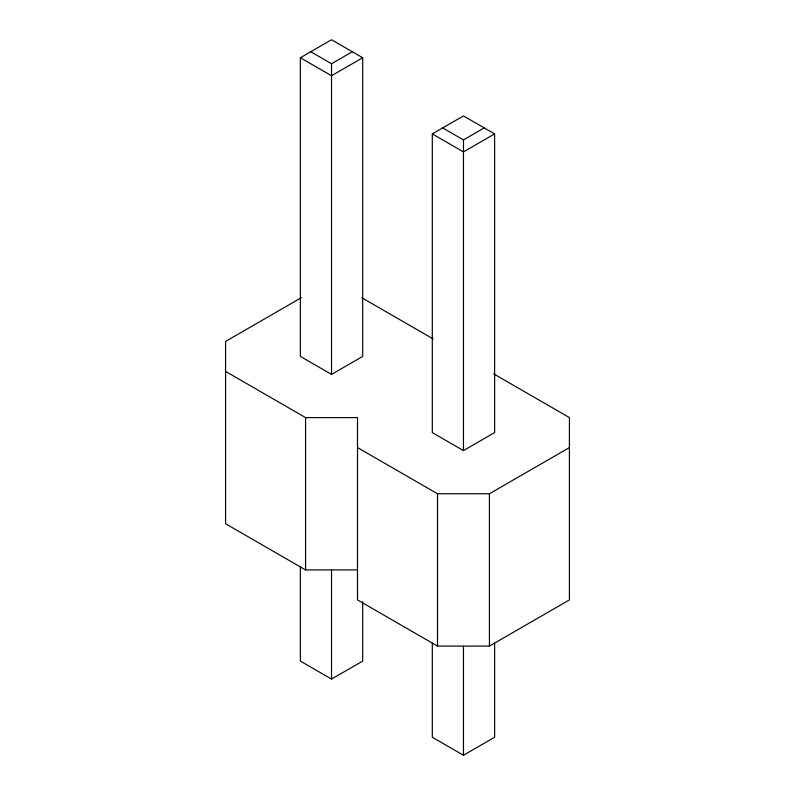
<?xml version="1.0" encoding="UTF-8"?>
<svg xmlns="http://www.w3.org/2000/svg" width="795" height="795" viewBox="0 0 795 795"><rect width="100%" height="100%" fill="white"/><g stroke="black" fill="none" stroke-linecap="round" stroke-linejoin="round"><path stroke-width="1.19" d="M300.371 57.747L331.535 39.75L362.699 57.747L362.699 356.418L331.535 374.405L300.371 356.418L300.371 57.747L331.535 75.734L362.699 57.747M310.766 51.745L331.535 63.739L352.314 51.745M432.301 133.908L463.465 115.921L494.629 133.908L494.629 432.589L463.465 450.576L432.301 432.589L432.301 133.908L463.465 151.905L494.629 133.908M442.686 127.916L463.465 139.91L484.234 127.916M301.305 297.708L225.581 341.423L225.581 523.746L305.568 569.926L357.502 569.926M357.502 447.575L437.498 493.755L489.432 493.755L569.419 447.575M300.371 566.964L300.371 661.092L331.535 679.079L362.699 661.092L362.699 601.646M225.581 371.414L305.568 417.594L357.502 417.594L357.502 599.917L437.498 646.096L489.432 646.096L569.419 599.917L569.419 417.594L493.695 373.879M432.301 643.135L432.301 737.253L463.465 755.25L494.629 737.253L494.629 643.135M361.775 297.708L433.225 338.958M489.432 493.755L489.432 646.096M463.465 139.91L463.465 450.576M463.465 646.265L463.465 755.25M437.498 493.755L437.498 646.096M331.535 63.739L331.535 374.405M331.535 570.094L331.535 679.079M305.568 417.594L305.568 569.926"/></g></svg>
